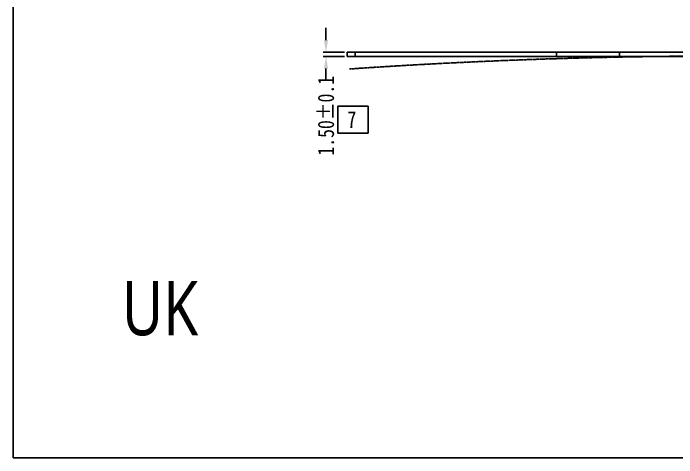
# Model space of a CAD drawing. Header units: inches. Extents: x 1466 to 2567, y -36 to 323.
# Drawn here: x 2060.6 to 2305, y -35.6 to 128.2 of the extents above; entities that cross this region are included whole.
import ezdxf

# ---------------------------------------------------------------- set-up
doc = ezdxf.new("R2010")
doc.units = ezdxf.units.IN
doc.header["$LTSCALE"] = 0.909449
doc.header["$MEASUREMENT"] = 0
doc.header["$PDMODE"] = 3
doc.header["$PDSIZE"] = 0.3125
doc.linetypes.add('CENTER', pattern=[0.6, 0.375, -0.075, 0.075, -0.075])
doc.linetypes.add('PHANTOM', pattern=[0.8, 0.45, -0.05, 0.1, -0.05, 0.1, -0.05])
doc.layers.get('0').update_dxf_attribs({"linetype": 'CONTINUOUS'})
doc.layers.get('Defpoints').update_dxf_attribs({"linetype": 'CONTINUOUS'})
doc.layers.add('DEFAULT_3', color=7, linetype='PHANTOM')
doc.styles.get("Standard").update_dxf_attribs({"font": 'txt', "width": 0.8})
doc.dimstyles.get("Standard").update_dxf_attribs({"dimtxt": 6, "dimasz": 4.5, "dimexe": 1, "dimexo": 1, "dimgap": 0.09, "dimtad": 0, "dimzin": 1, "dimdsep": 46, "dimtxsty": 'STANDARD', "dimcen": 0.09, "dimclrd": 5, "dimclre": 5, "dimclrt": 1, "dimadec": 0, "dimazin": 0, "dimtp": 0.01, "dimtm": 0.01, "dimtfac": 1, "dimtofl": 0, "dimtmove": 0, "dimatfit": 3, "dimfxl": 1, "dimtolj": 1, "dimtzin": 4, "dimarcsym": 0})

# ---------------------------------------------------------------- blocks, each defined once
blk = doc.blocks.new('*D24')
at = {"layer": 'DEFAULT_3', "color": 3, "linetype": 'ByBlock', "lineweight": -2}
for p, q in [((2175.79, 118.3), (2175.79, 122.8)), ((2182.57, 113.8), (2174.79, 113.8)), ((2182.57, 112.3), (2174.79, 112.3)), ((2175.79, 107.8), (2175.79, 103.3))]:
    blk.add_line(p, q, dxfattribs=at)
at = {"layer": 'DEFAULT_3', "color": 3, "linetype": 'ByBlock'}
for points in [[(2175.04, 118.3), (2176.54, 118.3), (2175.79, 113.8)], [(2175.04, 107.8), (2176.54, 107.8), (2175.79, 112.3)]]:
    blk.add_solid(points, dxfattribs=at)
at = {"layer": 'Defpoints', "color": 0, "linetype": 'ByBlock'}
for p in [(2175.79, 113.8), (2183.57, 113.8), (2183.57, 112.3)]:
    blk.add_point(p, dxfattribs=at)
at = {"layer": 'DEFAULT_3', "color": 3, "linetype": 'ByBlock', "insert": (2175.79, 90.41), "char_height": 6, "attachment_point": 5, "rotation": 90}
blk.add_mtext('\\A1;1.50%%P0.1', dxfattribs=at)

msp = doc.modelspace()

# ---------------------------------------------------------------- linework, layer by layer
at = {"color": 7, "linetype": 'Continuous'}
for p, q in [((2183.571, 113.802), (2183.571, 112.302)), ((2183.571, 113.802), (2478.477, 113.802)), ((2186.571, 112.302), (2186.571, 113.802)), ((2260.722, 113.802), (2260.722, 112.302)), ((2283.922, 113.802), (2283.922, 112.302)), ((2183.571, 112.302), (2478.477, 112.302))]:
    msp.add_line(p, q, dxfattribs=at)
for points in [[(2060.561, -35.638), (2567.457, -35.638), (2567.457, 322.773), (2060.561, 322.773)], [(2180.206, 93.903), (2191.299, 93.903), (2191.299, 84.008), (2180.206, 84.008)]]:
    msp.add_lwpolyline(points, close=True)
at = {"layer": 'DEFAULT_3', "linetype": 'CENTER'}
msp.add_arc((2323.381, -1911.878), 2024.306, 85.586689, 93.935764, dxfattribs=at)

# ---------------------------------------------------------------- texts
at = {"color": 2, "linetype": 'Continuous', "insert": (2187.02, 92.15), "char_height": 6.3, "width": 63.00787, "attachment_point": 3, "line_spacing_factor": 0.9}
msp.add_mtext('{\\fSimSun|b0|i0|c134|p2;7}', dxfattribs=at)
at = {"layer": 'DEFAULT_3', "linetype": 'ByBlock', "insert": (2100.59, 29.492), "char_height": 20, "width": 45.5216, "attachment_point": 1}
msp.add_mtext('{\\fMicrosoft YaHei|b0|i0|c0|p34;\\C5;U\\fMicrosoft YaHei|b0|i0|c134|p34;K}', dxfattribs=at)

# ---------------------------------------------------------------- dimensions: what is measured, and where the dimension line sits
at = {"layer": 'DEFAULT_3', "linetype": 'ByBlock'}
dim = msp.add_linear_dim(base=(2175.785, 113.802), p1=(2183.571, 112.302), p2=(2183.571, 113.802), angle=90, text='<>%%P0.1', dimstyle='STANDARD', override={"dimclrd": 3, "dimclre": 3, "dimclrt": 3, "dimtfillclr": 256}, dxfattribs=at)
dim.commit()
dim.dimension.update_dxf_attribs({"geometry": '*D24', "text_midpoint": (2175.785, 90.412), "dimtype": 160})

doc.saveas('drawing.dxf')
